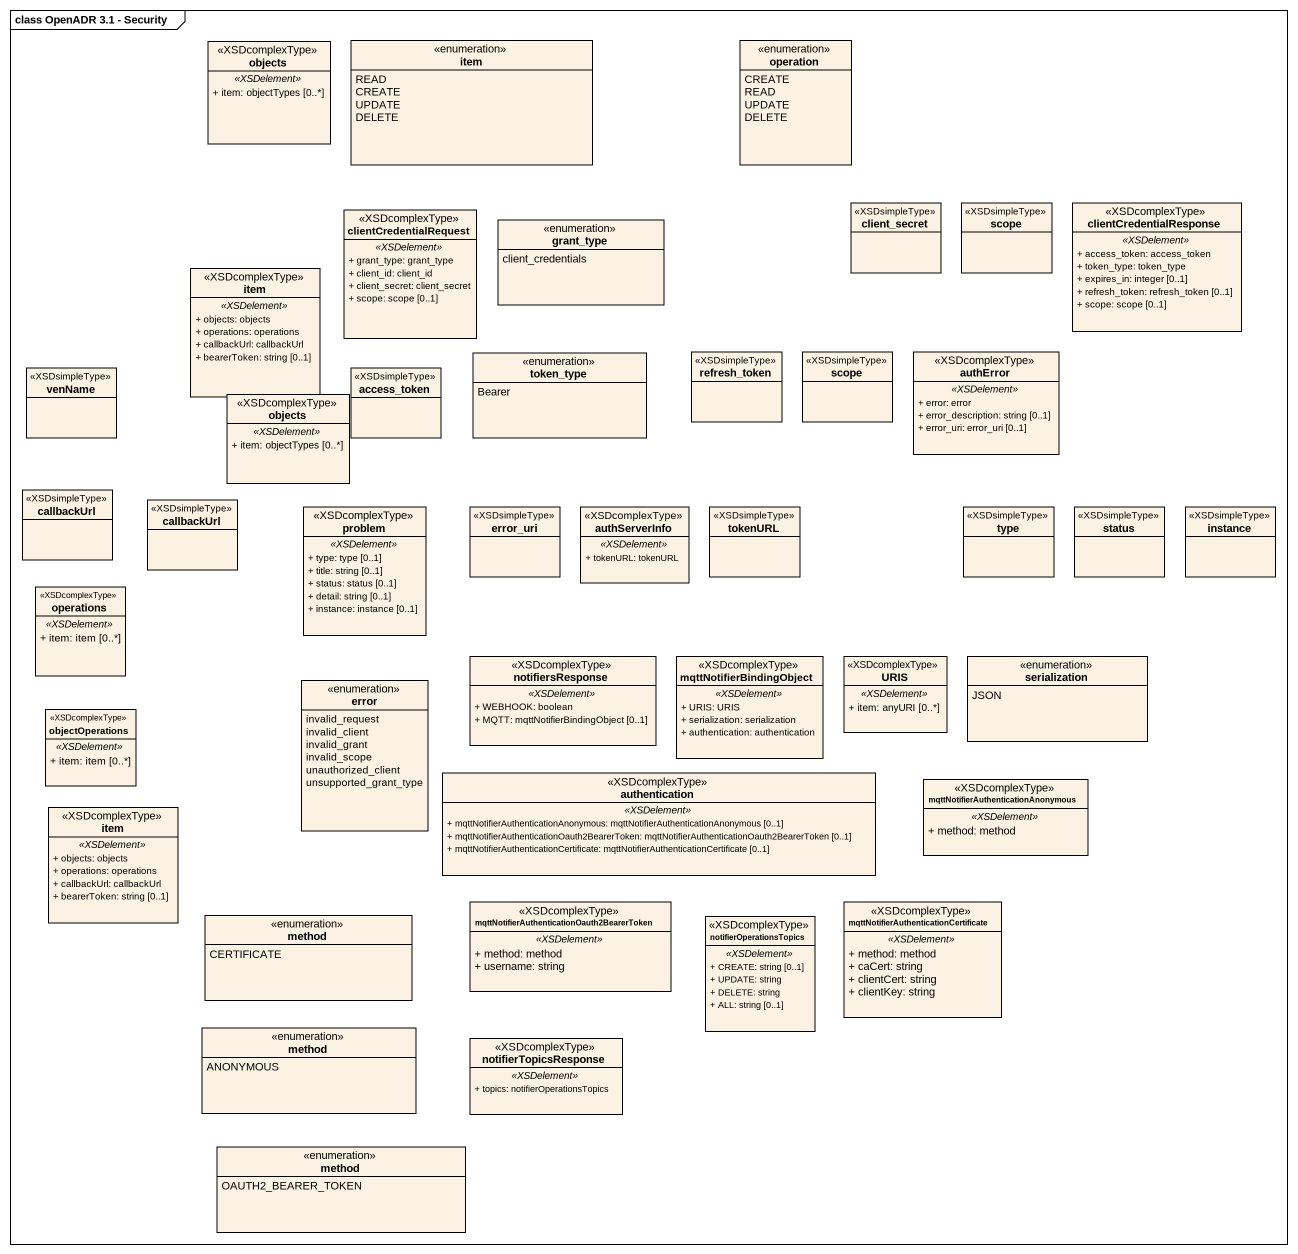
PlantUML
@startuml
mainframe class OpenADR 3.1 - Security
hide circle
hide empty members
skinparam classAttributeIconSize 0
class objects <<XSDcomplexType>> {
  .. <<XSDelement>> ..
  + item: objectTypes [0..*]
}
enum item {
  READ
  CREATE
  UPDATE
  DELETE
}
enum operation {
  CREATE
  READ
  UPDATE
  DELETE
}
class client_secret <<XSDsimpleType>>
class scope <<XSDsimpleType>>
class clientCredentialResponse <<XSDcomplexType>> {
  .. <<XSDelement>> ..
  + access_token: access_token
  + token_type: token_type
  + expires_in: integer [0..1]
  + refresh_token: refresh_token [0..1]
  + scope: scope [0..1]
}
class clientCredentialRequest <<XSDcomplexType>> {
  .. <<XSDelement>> ..
  + grant_type: grant_type
  + client_id: client_id
  + client_secret: client_secret
  + scope: scope [0..1]
}
enum grant_type {
  client_credentials
}
class "item" as item_2 <<XSDcomplexType>> {
  .. <<XSDelement>> ..
  + objects: objects
  + operations: operations
  + callbackUrl: callbackUrl
  + bearerToken: string [0..1]
}
class venName <<XSDsimpleType>>
class access_token <<XSDsimpleType>>
enum token_type {
  Bearer
}
class refresh_token <<XSDsimpleType>>
class "scope" as scope_2 <<XSDsimpleType>>
class authError <<XSDcomplexType>> {
  .. <<XSDelement>> ..
  + error: error
  + error_description: string [0..1]
  + error_uri: error_uri [0..1]
}
class "objects" as objects_2 <<XSDcomplexType>> {
  .. <<XSDelement>> ..
  + item: objectTypes [0..*]
}
class callbackUrl <<XSDsimpleType>>
class "callbackUrl" as callbackUrl_2 <<XSDsimpleType>>
class problem <<XSDcomplexType>> {
  .. <<XSDelement>> ..
  + type: type [0..1]
  + title: string [0..1]
  + status: status [0..1]
  + detail: string [0..1]
  + instance: instance [0..1]
}
class error_uri <<XSDsimpleType>>
class authServerInfo <<XSDcomplexType>> {
  .. <<XSDelement>> ..
  + tokenURL: tokenURL
}
class tokenURL <<XSDsimpleType>>
class type <<XSDsimpleType>>
class status <<XSDsimpleType>>
class instance <<XSDsimpleType>>
class operations <<XSDcomplexType>> {
  .. <<XSDelement>> ..
  + item: item [0..*]
}
class notifiersResponse <<XSDcomplexType>> {
  .. <<XSDelement>> ..
  + WEBHOOK: boolean
  + MQTT: mqttNotifierBindingObject [0..1]
}
class mqttNotifierBindingObject <<XSDcomplexType>> {
  .. <<XSDelement>> ..
  + URIS: URIS
  + serialization: serialization
  + authentication: authentication
}
class URIS <<XSDcomplexType>> {
  .. <<XSDelement>> ..
  + item: anyURI [0..*]
}
enum serialization {
  JSON
}
enum error {
  invalid_request
  invalid_client
  invalid_grant
  invalid_scope
  unauthorized_client
  unsupported_grant_type
}
class objectOperations <<XSDcomplexType>> {
  .. <<XSDelement>> ..
  + item: item [0..*]
}
class authentication <<XSDcomplexType>> {
  .. <<XSDelement>> ..
  + mqttNotifierAuthenticationAnonymous: mqttNotifierAuthenticationAnonymous [0..1]
  + mqttNotifierAuthenticationOauth2BearerToken: mqttNotifierAuthenticationOauth2BearerToken [0..1]
  + mqttNotifierAuthenticationCertificate: mqttNotifierAuthenticationCertificate [0..1]
}
class "mqttNotifierAuthenticationAnonymous" as mqttNotifierAuthenticationAn <<XSDcomplexType>> {
  .. <<XSDelement>> ..
  + method: method
}
class "item" as item_3 <<XSDcomplexType>> {
  .. <<XSDelement>> ..
  + objects: objects
  + operations: operations
  + callbackUrl: callbackUrl
  + bearerToken: string [0..1]
}
enum method {
  CERTIFICATE
}
class "mqttNotifierAuthenticationOauth2BearerToken" as mqttNotifierAuthenticationOa <<XSDcomplexType>> {
  .. <<XSDelement>> ..
  + method: method
  + username: string
}
class notifierOperationsTopics <<XSDcomplexType>> {
  .. <<XSDelement>> ..
  + CREATE: string [0..1]
  + UPDATE: string
  + DELETE: string
  + ALL: string [0..1]
}
class "mqttNotifierAuthenticationCertificate" as mqttNotifierAuthenticationCe <<XSDcomplexType>> {
  .. <<XSDelement>> ..
  + method: method
  + caCert: string
  + clientCert: string
  + clientKey: string
}
enum "method" as method_2 {
  ANONYMOUS
}
class notifierTopicsResponse <<XSDcomplexType>> {
  .. <<XSDelement>> ..
  + topics: notifierOperationsTopics
}
enum "method" as method_3 {
  OAUTH2_BEARER_TOKEN
}
@enduml
